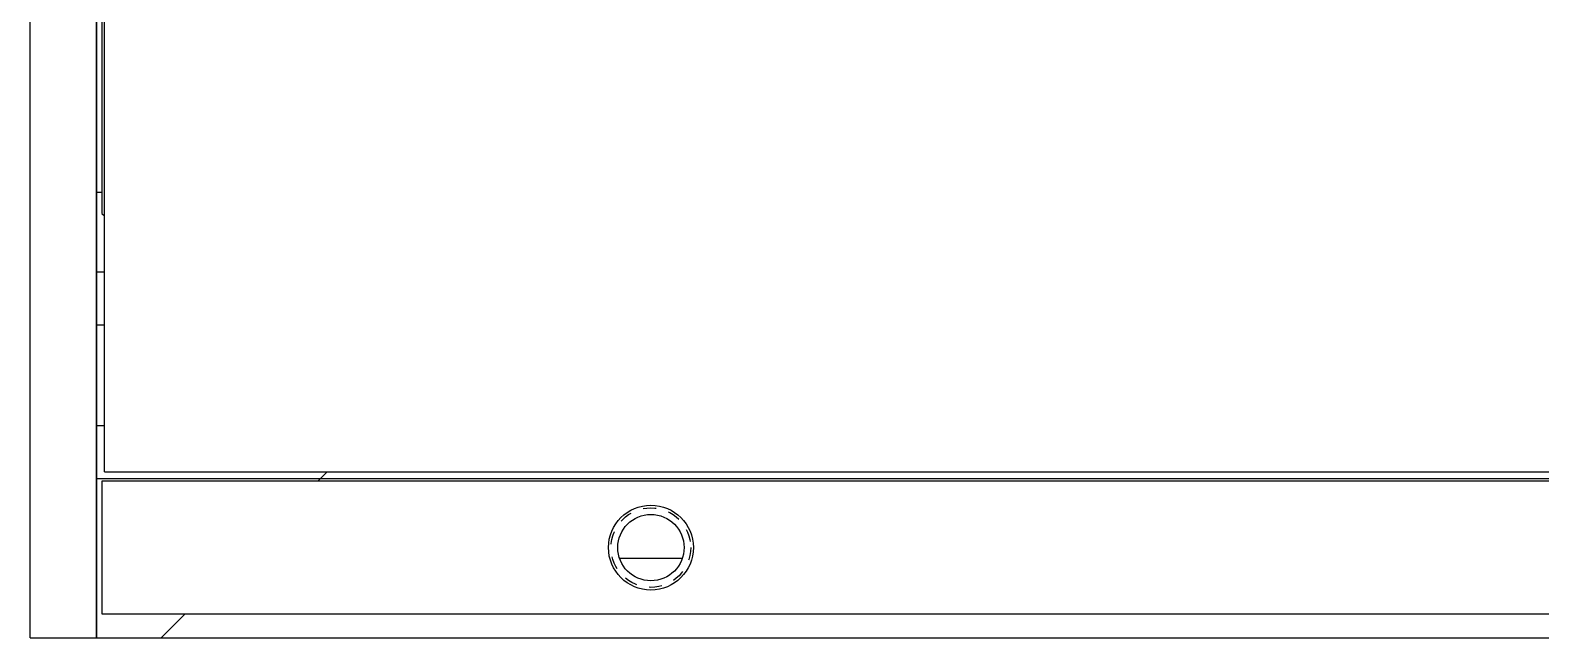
# Model space of a CAD drawing. Header units: inches. Extents: x 18 to 436, y 25 to 155.
# Drawn here: x 17.7 to 74.7, y 25.4 to 48.3 of the extents above; entities that cross this region are included whole.
import ezdxf

# ---------------------------------------------------------------- set-up
doc = ezdxf.new("R2010")
doc.units = ezdxf.units.IN
doc.header["$LTSCALE"] = 4.84
doc.header["$MEASUREMENT"] = 0
doc.linetypes.add('HIDDEN', pattern=[0.2, 0.1, -0.1])
for name, color, linetype in [('BSM712_PCB_ADXF_CONTINUOUS_LINE', 7, 'CONTINUOUS'), ('BSMJ712_4_001_DXF_HIDDEN_LINE', 7, 'CONTINUOUS'), ('BSMJ712_4_00DXF_CONTINUOUS_LINE', 7, 'CONTINUOUS'), ('BSMJ712_4_01DXF_CONTINUOUS_LINE', 7, 'CONTINUOUS')]:
    doc.layers.add(name, color=color, linetype=linetype)

msp = doc.modelspace()

# ---------------------------------------------------------------- linework, layer by layer
at = {"layer": 'BSM712_PCB_ADXF_CONTINUOUS_LINE', "color": 7, "linetype": 'Continuous'}
for p, q in [((20.421, 139.444), (20.421, 41.444)), ((20.421, 41.444), (20.521, 41.344))]:
    msp.add_line(p, q, dxfattribs=at)
at = {"layer": 'BSMJ712_4_001_DXF_HIDDEN_LINE', "color": 8, "linetype": 'HIDDEN'}
msp.add_circle((41.121, 28.844), 1.5, dxfattribs=at)
at = {"layer": 'BSMJ712_4_00DXF_CONTINUOUS_LINE', "color": 7, "linetype": 'Continuous'}
for p, q in [((17.721, 25.444), (17.721, 155.444)), ((20.221, 155.444), (20.221, 25.444)), ((20.221, 25.444), (20.221, 155.444)), ((20.521, 31.694), (20.521, 149.194)), ((20.221, 42.244), (20.421, 42.244)), ((20.221, 39.244), (20.521, 39.244)), ((20.221, 37.244), (20.521, 37.244)), ((20.221, 33.444), (20.521, 33.444)), ((20.221, 31.444), (431.221, 31.444)), ((20.521, 31.694), (430.921, 31.694)), ((39.941, 28.444), (42.302, 28.444)), ((17.721, 25.444), (20.221, 25.444)), ((20.221, 25.444), (431.221, 25.444))]:
    msp.add_line(p, q, dxfattribs=at)
at = {"layer": 'BSMJ712_4_00DXF_CONTINUOUS_LINE', "color": 2, "linetype": 'Continuous'}
for p, q in [((28.563, 31.344), (28.913, 31.694)), ((22.663, 25.444), (23.563, 26.344))]:
    msp.add_line(p, q, dxfattribs=at)
at = {"layer": 'BSMJ712_4_00DXF_CONTINUOUS_LINE', "color": 7, "linetype": 'Continuous'}
msp.add_circle((41.121, 28.844), 1.25, dxfattribs=at)
for centre, start, end in [((40.114, 30.064), 263.5989, 269.9978), ((42.128, 30.064), 270.0022, 276.4011)]:
    msp.add_arc(centre, 1.62, start, end, dxfattribs=at)
at = {"layer": 'BSMJ712_4_01DXF_CONTINUOUS_LINE', "color": 7, "linetype": 'Continuous'}
for p, q in [((20.421, 31.344), (20.421, 26.344)), ((431.021, 31.344), (20.421, 31.344)), ((20.421, 26.344), (431.021, 26.344))]:
    msp.add_line(p, q, dxfattribs=at)
msp.add_circle((41.121, 28.844), 1.6, dxfattribs=at)

doc.saveas('drawing.dxf')
